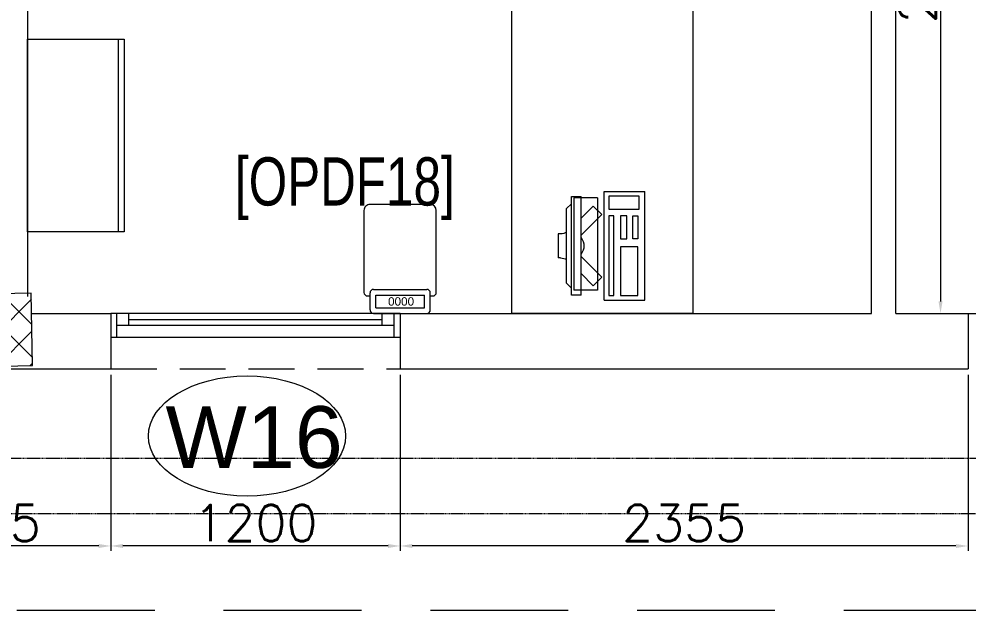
# Model space of a CAD drawing. Header units: millimetres. Extents: x -2143172 to 5255, y -610845 to 279739.
# Drawn here: x -1086993 to -1083057, y -595618 to -593167 of the extents above; entities that cross this region are included whole.
import ezdxf

# ---------------------------------------------------------------- set-up
doc = ezdxf.new("R2010")
doc.units = ezdxf.units.MM
doc.header["$LTSCALE"] = 30
doc.linetypes.add('HIDDEN', pattern=[9.525, 6.35, -3.175])
doc.linetypes.add('HIDDEN2', pattern=[0.1875, 0.125, -0.0625])
doc.layers.get('0').update_dxf_attribs({"lineweight": 5})
doc.layers.get('Defpoints').update_dxf_attribs({"lineweight": 5})
for name, color, linetype, lineweight in [('72_EGR_BASE_TEXT', 7, 'Continuous', 5), ('Al Window tag', 5, 'Continuous', 5), ('Aluminum', 7, 'Continuous', 5), ('C-HYDR-CTCH', 6, 'Continuous', 5), ('dims.', 152, 'Continuous', 5), ('Hatch', 252, 'Continuous', 5), ('LOADING', 163, 'Continuous', 5), ('Proj', 7, 'HIDDEN2', 5), ('Structure', 20, 'Continuous', 5), ('Walls', 32, 'Continuous', 5)]:
    doc.layers.add(name, color=color, linetype=linetype, lineweight=lineweight)
doc.styles.add('SIMPLEX', font='SIMPLEX.shx', dxfattribs={"height": 150})
doc.styles.get("Standard").update_dxf_attribs({"font": ''})
doc.styles.add('TTLB-A0-JeddahDP$0$swis721', font='swiss.ttf')
doc.styles.add('X3G_ENTITY_9F38', font='swisscl.ttf', dxfattribs={"height": 0.2})
doc.styles.get('Standard').set_extended_font_data('@Arial Unicode MS')
doc.dimstyles.new('Buk', dxfattribs={"dimtxt": 150, "dimasz": 50, "dimexe": 20, "dimexo": 25, "dimgap": 20, "dimtad": 1, "dimdec": 0, "dimrnd": 5, "dimdsep": 46, "dimtxsty": 'SIMPLEX', "dimcen": 0, "dimdle": 20, "dimclrd": 256, "dimclre": 256, "dimclrt": 256, "dimadec": 0, "dimazin": 0, "dimtfac": 0.0075, "dimtdec": 0, "dimtmove": 1, "dimatfit": 2, "dimldrblk": 'ARCHTICK', "dimfxl": 1, "dimtolj": 1, "dimtzin": 0, "dimlwd": -1, "dimlwe": -1, "dimarcsym": 0})

# ---------------------------------------------------------------- blocks, each defined once
blk = doc.blocks.new('*D724')
at = {"layer": 'Defpoints', "color": 0, "transparency": 16777216}
for p in [(-1083357, -591468.1, 0.1), (-1083357, -594388.1, 0.1), (-1083171.1, -594388.1)]:
    blk.add_point(p, dxfattribs=at)
at = {"layer": 'dims.', "linetype": 'Continuous', "transparency": 16777216}
for p, q in [((-1083332, -591468.1), (-1083151.1, -591468.1)), ((-1083332, -594388.1), (-1083151.1, -594388.1))]:
    blk.add_line(p, q, dxfattribs=at)
at = {"layer": 'dims.', "transparency": 16777216}
blk.add_line((-1083171.1, -591518.1), (-1083171.1, -594338.1), dxfattribs=at)
for points in [[(-1083179.4, -591518.1), (-1083162.7, -591518.1), (-1083171.1, -591468.1)], [(-1083179.4, -594338.1), (-1083162.7, -594338.1), (-1083171.1, -594388.1)]]:
    blk.add_solid(points, dxfattribs=at)
at = {"layer": 'dims.', "transparency": 16777216, "insert": (-1083266.1, -592928.1), "char_height": 150, "attachment_point": 5, "rotation": 90, "style": 'SIMPLEX'}
blk.add_mtext('\\A1;2920', dxfattribs=at)
blk = doc.blocks.new('_ArchTick')
at = {"color": 0, "linetype": 'ByBlock', "const_width": 0.15}
blk.add_lwpolyline([(-0.5, -0.5), (0.5, 0.5)], dxfattribs=at)
blk = doc.blocks.new('*D748')
at = {"layer": 'Defpoints', "color": 0, "transparency": 16777216}
for p in [(-1085412, -594618.1, 0.1), (-1083057, -594618.1, 0.1), (-1085412, -595352.5)]:
    blk.add_point(p, dxfattribs=at)
at = {"layer": 'dims.', "linetype": 'Continuous', "transparency": 16777216}
for p, q in [((-1085412, -594643.1), (-1085412, -595372.5)), ((-1083057, -594643.1), (-1083057, -595372.5))]:
    blk.add_line(p, q, dxfattribs=at)
at = {"layer": 'dims.', "transparency": 16777216}
blk.add_line((-1083107, -595352.5), (-1085362, -595352.5), dxfattribs=at)
for points in [[(-1085362, -595344.2), (-1085362, -595360.8), (-1085412, -595352.5)], [(-1083107, -595344.2), (-1083107, -595360.8), (-1083057, -595352.5)]]:
    blk.add_solid(points, dxfattribs=at)
at = {"layer": 'dims.', "transparency": 16777216, "insert": (-1084234.5, -595257.5), "char_height": 150, "attachment_point": 5, "style": 'SIMPLEX'}
blk.add_mtext('\\A1;2355', dxfattribs=at)
blk = doc.blocks.new('*D749')
at = {"layer": 'Defpoints', "color": 0, "transparency": 16777216}
for p in [(-1086612, -594618.1, 0.1), (-1085412, -594618.1, 0.1), (-1086612, -595352.5)]:
    blk.add_point(p, dxfattribs=at)
at = {"layer": 'dims.', "linetype": 'Continuous', "transparency": 16777216}
for p, q in [((-1086612, -594643.1), (-1086612, -595372.5)), ((-1085412, -594643.1), (-1085412, -595372.5))]:
    blk.add_line(p, q, dxfattribs=at)
at = {"layer": 'dims.', "transparency": 16777216}
blk.add_line((-1085462, -595352.5), (-1086562, -595352.5), dxfattribs=at)
for points in [[(-1086562, -595344.2), (-1086562, -595360.8), (-1086612, -595352.5)], [(-1085462, -595344.2), (-1085462, -595360.8), (-1085412, -595352.5)]]:
    blk.add_solid(points, dxfattribs=at)
at = {"layer": 'dims.', "transparency": 16777216, "insert": (-1086012, -595257.5), "char_height": 150, "attachment_point": 5, "style": 'SIMPLEX'}
blk.add_mtext('\\A1;1200', dxfattribs=at)
blk = doc.blocks.new('*D750')
at = {"layer": 'Defpoints', "color": 0, "transparency": 16777216}
for p in [(-1087577.2, -594618.1, 0.1), (-1086612, -594618.1, 0.1), (-1087577.2, -595352.5)]:
    blk.add_point(p, dxfattribs=at)
at = {"layer": 'dims.', "linetype": 'Continuous', "transparency": 16777216}
for p, q in [((-1087577.2, -594643.1), (-1087577.2, -595372.5)), ((-1086612, -594643.1), (-1086612, -595372.5))]:
    blk.add_line(p, q, dxfattribs=at)
at = {"layer": 'dims.', "transparency": 16777216}
blk.add_line((-1086662, -595352.5), (-1087527.2, -595352.5), dxfattribs=at)
for points in [[(-1087527.2, -595344.2), (-1087527.2, -595360.8), (-1087577.2, -595352.5)], [(-1086662, -595344.2), (-1086662, -595360.8), (-1086612, -595352.5)]]:
    blk.add_solid(points, dxfattribs=at)
at = {"layer": 'dims.', "transparency": 16777216, "insert": (-1087094.6, -595257.5), "char_height": 150, "attachment_point": 5, "style": 'SIMPLEX'}
blk.add_mtext('\\A1;965', dxfattribs=at)
blk = doc.blocks.new('A$C47696aed')
at = {"layer": 'Hatch'}
h = blk.add_hatch(dxfattribs=at)
h.set_pattern_fill('ANSI37', color=256, scale=30)
h.paths.add_polyline_path([(50952.7, 21917.9), (50348.7, 21909.7), (50352.6, 21621.3), (50956.6, 21629.5)])
h.paths.add_polyline_path([(43791.9, 21910.1), (43208.4, 21904.7), (43188.5, 21613.3), (43772, 21618.7)])
h.paths.add_polyline_path([(29414.9, 21902.8), (28815.8, 21898.7), (28810.1, 21605.6), (29409.2, 21609.7)])
h.paths.add_polyline_path([(36600.2, 21904.9), (35999, 21897.4), (35990.7, 21611.8), (36591.9, 21619.3)])
h.paths.add_polyline_path([(22195.7, 21912), (21589.3, 21890.2), (21603.8, 21597.6), (22210.2, 21619.5)])
h.paths.add_polyline_path([(15459.1, 21901.7), (14237.2, 21925.6), (14230.7, 21629.5), (15452.7, 21605.5)])
h.paths.add_polyline_path([(15473.2, 14701.6), (14258.2, 14685.8), (14244.7, 14393.4), (15459.7, 14409.1)])
h.paths.add_polyline_path([(15447.1, 7508.4), (14244, 7492.4), (14238.3, 7199.4), (15441.4, 7215.3)])
h.paths.add_polyline_path([(15465.6, 309.7), (14269, 298.3), (14271.8, 3.8), (15468.5, 15.2)])
h.paths.add_polyline_path([(7830.6, 311.8), (7227.1, 308.1), (7237.7, 22.6), (7841.3, 26.3)])
h.paths.add_polyline_path([(7815.2, 7509.8), (7218.4, 7511.4), (7218.2, 7210.2), (7815.1, 7208.6)])
h.paths.add_polyline_path([(7825.1, 14699.4), (7205.8, 14700.6), (7195.2, 14397.6), (7814.5, 14396.4)])
h.paths.add_polyline_path([(7801.7, 21878.7), (7201.1, 21893.2), (7197.5, 21603.6), (7798.1, 21589.1)])
h.paths.add_polyline_path([(602.6, 21876.9), (0, 21899.6), (1.9, 21611.2), (604.5, 21588.5)])
h.paths.add_polyline_path([(610.4, 7498.6), (8.3, 7491.6), (11.7, 7200), (613.7, 7206.9)])
h.paths.add_polyline_path([(627.9, 303.9), (29.5, 302.9), (34.3, 2.3), (632.7, 3.3)])
h.paths.add_polyline_path([(22214.6, 317.2), (21608.9, 304.3), (21614.6, 3.1), (22220.3, 16)])
h.paths.add_polyline_path([(22208.1, 7509.7), (21613.7, 7492.1), (21615.8, 7195.5), (22210.2, 7213.1)])
h.paths.add_polyline_path([(22199.3, 14717.7), (21600.4, 14710), (21604.4, 14409.9), (22203.4, 14417.6)])
h.paths.add_polyline_path([(29399.7, 14702.4), (28797.7, 14707.1), (28802, 14415), (29403.9, 14410.3)])
h.paths.add_polyline_path([(29403.4, 7519.8), (28799.6, 7502.2), (28813, 7202.1), (29413.1, 7223.2)])
h.paths.add_polyline_path([(29419.5, 303.8), (28815.7, 310.4), (28813.3, 24.7), (29417.2, 18.1)])
h.paths.add_polyline_path([(36618, 314.2), (36020.7, 299.7), (36029.7, 0), (36627, 14.6)])
h.paths.add_polyline_path([(36610.7, 7502.6), (36009.5, 7504.5), (36010.6, 7207.3), (36611.9, 7205.4)])
h.paths.add_polyline_path([(36574.3, 14706.4), (35993.4, 14711.1), (36013.1, 14421.3), (36594, 14416.6)])
h.paths.add_polyline_path([(43777.6, 14705.7), (43180, 14719.4), (43182, 14427.5), (43779.6, 14413.8)])
h.paths.add_polyline_path([(43778.6, 7507.1), (43210.2, 7499.5), (43212, 7205.4), (43780.5, 7213)])
h.paths.add_polyline_path([(43815.7, 310), (43210.4, 307.3), (43211.8, 2.8), (43817, 5.4)])
h.paths.add_polyline_path([(50989.9, 309.5), (50401.9, 325.5), (50388.7, 18.3), (50976.7, 2.3)])
h.paths.add_polyline_path([(50974.1, 7508.9), (50370.9, 7510), (50368.9, 7213.4), (50972.2, 7212.3)])
at = {"layer": 'C-HYDR-CTCH', "color": 4, "flags": 128}
blk.add_lwpolyline([(21608.9, 304.3), (21614.6, 3.1), (22220.3, 16), (22214.6, 317.2), (21608.9, 304.3)], dxfattribs=at)
blk = doc.blocks.new('A$C3BB820D7')
at = {"layer": 'Al Window tag'}
blk.add_ellipse((0, 0), major_axis=(408.6, 0), ratio=0.610025, dxfattribs=at)
at = {"layer": 'Al Window tag', "insert": (-338.2, 123.8, 0), "char_height": 256, "attachment_point": 1, "style": 'TTLB-A0-JeddahDP$0$swis721'}
blk.add_mtext_dynamic_manual_height_columns('W16', width=1569.457, gutter_width=9406.5, heights=[480.3], dxfattribs=at)
blk = doc.blocks.new('ITCWLS1-P')
for p, q in [((-0.17, 0.45), (-0.17, 0)), ((-0.17, 0.45), (0, 0.45)), ((0, 0.45), (0, 0)), ((-0.3251, 0.38, 0), (-0.3051, 0.4, 0)), ((-0.2651, 0.43, 0), (-0.3051, 0.43, 0)), ((-0.3051, 0.43, 0), (-0.3051, 0.02, 0)), ((-0.2651, 0.43, 0), (-0.2651, 0.02, 0)), ((-0.1496, 0.4305), (-0.1291, 0.4305)), ((-0.1291, 0.4305), (-0.1291, 0.4089)), ((-0.3251, 0.38, 0), (-0.3251, 0.07, 0)), ((-0.3251, 0.07, 0), (-0.3051, 0.05, 0)), ((-0.3051, 0.02, 0), (-0.2651, 0.02, 0)), ((-0.17, 0), (0, 0))]:
    blk.add_line(p, q)
at = {"color": 8, "linetype": 'HIDDEN'}
for p, q in [((-0.197, 0.4094), (-0.295, 0.4094)), ((-0.295, 0.0264), (-0.295, 0.4094)), ((-0.197, 0.0264), (-0.197, 0.4094)), ((-0.197, 0.0264), (-0.295, 0.0264))]:
    blk.add_line(p, q, dxfattribs=at)
at = {"color": 1, "extrusion": (2.48281e-10, 3.18408e-10, -1)}
for p, q in [((-0.2651, 0.3395), (-0.2144, 0.3902)), ((-0.2651, 0.2688), (-0.1791, 0.3548)), ((-0.1791, 0.3548), (-0.2144, 0.3902))]:
    blk.add_line(p, q, dxfattribs=at)
at = {"color": 1}
for p, q in [((-0.3503, 0.275), (-0.3596, 0.275)), ((-0.3596, 0.175), (-0.3596, 0.275)), ((-0.3503, 0.175), (-0.3596, 0.175))]:
    blk.add_line(p, q, dxfattribs=at)
at = {"color": 1, "extrusion": (2.48281e-10, -3.18408e-10, -1)}
for p, q in [((-0.2651, 0.1812), (-0.1791, 0.0952)), ((-0.2651, 0.1105), (-0.2144, 0.0598)), ((-0.1791, 0.0952), (-0.2144, 0.0598))]:
    blk.add_line(p, q, dxfattribs=at)
blk.add_lwpolyline([(-0.1291, 0.4089), (-0.1291, 0.1), (-0.1496, 0.1), (-0.1496, 0.4305)])
for points in [[(-0.1019, 0.4305), (-0.0304, 0.4305), (-0.0304, 0.2294), (-0.1019, 0.2294)], [(-0.1019, 0.1954), (-0.0747, 0.1954), (-0.0747, 0.1), (-0.1019, 0.1)], [(-0.0304, 0.1954), (-0.0508, 0.1954), (-0.0508, 0.1), (-0.0304, 0.1)], [(-0.1496, 0.0727), (-0.0236, 0.0727), (-0.0236, 0.0182), (-0.1496, 0.0182)]]:
    blk.add_lwpolyline(points, close=True)
at = {"color": 250, "linetype": 'Continuous'}
for points in [[(-0.1496, 0.1), (-0.1496, 0.1), (-0.1496, 0.1), (-0.1496, 0.1), (-0.1496, 0.1), (-0.1496, 0.1), (-0.1496, 0.1), (-0.1496, 0.1), (-0.1496, 0.1)], [(-0.1496, 0.1), (-0.1496, 0.1), (-0.1496, 0.1), (-0.1496, 0.1), (-0.1496, 0.1), (-0.1496, 0.1), (-0.1496, 0.1), (-0.1496, 0.1), (-0.1496, 0.1), (-0.1496, 0.1), (-0.1496, 0.1), (-0.1496, 0.1), (-0.1496, 0.1), (-0.1496, 0.1), (-0.1496, 0.1), (-0.1496, 0.1), (-0.1496, 0.1), (-0.1496, 0.1)], [(-0.1496, 0.1), (-0.1496, 0.1), (-0.1496, 0.1), (-0.1496, 0.1), (-0.1496, 0.1), (-0.1496, 0.1), (-0.1496, 0.1), (-0.1496, 0.1), (-0.1496, 0.1), (-0.1496, 0.1)], [(-0.1496, 0.1), (-0.1496, 0.1), (-0.1496, 0.1), (-0.1496, 0.1), (-0.1496, 0.1), (-0.1496, 0.1), (-0.1496, 0.1)], [(-0.1496, 0.1), (-0.1496, 0.1), (-0.1496, 0.1), (-0.1496, 0.1), (-0.1496, 0.1), (-0.1496, 0.1), (-0.1496, 0.1), (-0.1496, 0.1), (-0.1496, 0.1), (-0.1496, 0.1)], [(-0.1496, 0.1), (-0.1496, 0.1), (-0.1496, 0.1), (-0.1496, 0.1), (-0.1496, 0.1), (-0.1496, 0.1), (-0.1496, 0.1), (-0.1496, 0.1), (-0.1496, 0.1), (-0.1496, 0.1), (-0.1496, 0.1), (-0.1496, 0.1), (-0.1496, 0.1), (-0.1496, 0.1), (-0.1496, 0.1)], [(-0.1496, 0.1), (-0.1496, 0.1), (-0.1496, 0.1), (-0.1496, 0.1), (-0.1496, 0.1), (-0.1496, 0.1), (-0.1496, 0.1), (-0.1496, 0.1), (-0.1496, 0.1), (-0.1496, 0.1)], [(-0.1496, 0.1), (-0.1496, 0.1), (-0.1496, 0.1), (-0.1496, 0.1), (-0.1496, 0.1), (-0.1496, 0.1), (-0.1496, 0.1), (-0.1496, 0.1), (-0.1496, 0.1), (-0.1496, 0.1)], [(-0.1496, 0.1), (-0.1496, 0.1), (-0.1496, 0.1), (-0.1496, 0.1), (-0.1496, 0.1), (-0.1496, 0.1), (-0.1496, 0.1), (-0.1496, 0.1), (-0.1496, 0.1), (-0.1496, 0.1), (-0.1496, 0.1), (-0.1496, 0.1), (-0.1496, 0.1), (-0.1496, 0.1), (-0.1496, 0.1), (-0.1496, 0.1), (-0.1496, 0.1), (-0.1496, 0.1), (-0.1496, 0.1), (-0.1496, 0.1), (-0.1496, 0.1), (-0.1496, 0.1), (-0.1496, 0.1), (-0.1496, 0.1), (-0.1496, 0.1), (-0.1496, 0.1), (-0.1496, 0.1), (-0.1496, 0.1), (-0.1496, 0.1), (-0.1496, 0.1), (-0.1496, 0.1), (-0.1496, 0.1), (-0.1496, 0.1), (-0.1496, 0.1), (-0.1496, 0.1), (-0.1496, 0.1), (-0.1496, 0.1), (-0.1496, 0.1), (-0.1496, 0.1), (-0.1496, 0.1), (-0.1496, 0.1), (-0.1496, 0.1), (-0.1496, 0.1), (-0.1496, 0.1), (-0.1496, 0.1), (-0.1496, 0.1), (-0.1496, 0.1), (-0.1496, 0.1), (-0.1496, 0.1), (-0.1496, 0.1), (-0.1496, 0.1), (-0.1496, 0.1), (-0.1496, 0.1), (-0.1496, 0.1)], [(-0.1496, 0.1), (-0.1496, 0.1), (-0.1496, 0.1), (-0.1496, 0.1), (-0.1496, 0.1), (-0.1496, 0.1), (-0.1496, 0.1), (-0.1496, 0.1), (-0.1496, 0.1), (-0.1496, 0.1), (-0.1496, 0.1), (-0.1496, 0.1), (-0.1496, 0.1), (-0.1496, 0.1), (-0.1496, 0.1), (-0.1496, 0.1), (-0.1496, 0.1), (-0.1496, 0.1), (-0.1496, 0.1), (-0.1496, 0.1), (-0.1496, 0.1), (-0.1496, 0.1), (-0.1496, 0.1), (-0.1496, 0.1), (-0.1496, 0.1), (-0.1496, 0.1), (-0.1496, 0.1), (-0.1496, 0.1), (-0.1496, 0.1), (-0.1496, 0.1), (-0.1496, 0.1), (-0.1496, 0.1), (-0.1496, 0.1), (-0.1496, 0.1), (-0.1496, 0.1), (-0.1496, 0.1), (-0.1496, 0.1), (-0.1496, 0.1), (-0.1496, 0.1), (-0.1496, 0.1), (-0.1496, 0.1), (-0.1496, 0.1), (-0.1496, 0.1), (-0.1496, 0.1), (-0.1496, 0.1), (-0.1496, 0.1), (-0.1496, 0.1), (-0.1496, 0.1), (-0.1496, 0.1), (-0.1496, 0.1), (-0.1496, 0.1), (-0.1496, 0.1), (-0.1496, 0.1), (-0.1496, 0.1), (-0.1496, 0.1), (-0.1496, 0.1), (-0.1496, 0.1), (-0.1496, 0.1), (-0.1496, 0.1), (-0.1496, 0.1), (-0.1496, 0.1), (-0.1496, 0.1), (-0.1496, 0.1), (-0.1496, 0.1), (-0.1496, 0.1), (-0.1496, 0.1), (-0.1496, 0.1), (-0.1496, 0.1), (-0.1496, 0.1), (-0.1496, 0.1), (-0.1496, 0.1), (-0.1496, 0.1), (-0.1496, 0.1), (-0.1496, 0.1), (-0.1496, 0.1), (-0.1496, 0.1), (-0.1496, 0.1), (-0.1496, 0.1), (-0.1496, 0.1), (-0.1496, 0.1), (-0.1496, 0.1), (-0.1496, 0.1), (-0.1496, 0.1), (-0.1496, 0.1), (-0.1496, 0.1), (-0.1496, 0.1), (-0.1496, 0.1), (-0.1496, 0.1), (-0.1496, 0.1)], [(-0.1496, 0.1), (-0.1496, 0.1), (-0.1496, 0.1), (-0.1496, 0.1), (-0.1496, 0.1), (-0.1496, 0.1), (-0.1496, 0.1), (-0.1496, 0.1), (-0.1496, 0.1), (-0.1496, 0.1), (-0.1496, 0.1), (-0.1496, 0.1)], [(-0.1496, 0.1), (-0.1496, 0.1), (-0.1496, 0.1), (-0.1496, 0.1), (-0.1496, 0.1), (-0.1496, 0.1), (-0.1496, 0.1)], [(-0.1496, 0.1), (-0.1496, 0.1), (-0.1496, 0.1), (-0.1496, 0.1), (-0.1496, 0.1), (-0.1496, 0.1), (-0.1496, 0.1), (-0.1496, 0.1), (-0.1496, 0.1), (-0.1496, 0.1), (-0.1496, 0.1), (-0.1496, 0.1), (-0.1496, 0.1), (-0.1496, 0.1), (-0.1496, 0.1), (-0.1496, 0.1), (-0.1496, 0.1)], [(-0.1496, 0.1), (-0.1496, 0.1), (-0.1496, 0.1), (-0.1496, 0.1), (-0.1496, 0.1), (-0.1496, 0.1), (-0.1496, 0.1), (-0.1496, 0.1), (-0.1496, 0.1), (-0.1496, 0.1), (-0.1496, 0.1), (-0.1496, 0.1), (-0.1496, 0.1), (-0.1496, 0.1), (-0.1496, 0.1), (-0.1496, 0.1), (-0.1496, 0.1), (-0.1496, 0.1), (-0.1496, 0.1), (-0.1496, 0.1), (-0.1496, 0.1), (-0.1496, 0.1), (-0.1496, 0.1), (-0.1496, 0.1), (-0.1496, 0.1), (-0.1496, 0.1), (-0.1496, 0.1), (-0.1496, 0.1), (-0.1496, 0.1), (-0.1496, 0.1), (-0.1496, 0.1), (-0.1496, 0.1), (-0.1496, 0.1), (-0.1496, 0.1), (-0.1496, 0.1), (-0.1496, 0.1), (-0.1496, 0.1), (-0.1496, 0.1), (-0.1496, 0.1), (-0.1496, 0.1), (-0.1496, 0.1), (-0.1496, 0.1), (-0.1496, 0.1), (-0.1496, 0.1), (-0.1496, 0.1), (-0.1496, 0.1), (-0.1496, 0.1), (-0.1496, 0.1), (-0.1496, 0.1), (-0.1496, 0.1), (-0.1496, 0.1), (-0.1496, 0.1), (-0.1496, 0.1), (-0.1496, 0.1), (-0.1496, 0.1), (-0.1496, 0.1), (-0.1496, 0.1), (-0.1496, 0.1), (-0.1496, 0.1), (-0.1496, 0.1), (-0.1496, 0.1), (-0.1496, 0.1), (-0.1496, 0.1), (-0.1496, 0.1), (-0.1496, 0.1), (-0.1496, 0.1), (-0.1496, 0.1), (-0.1496, 0.1), (-0.1496, 0.1), (-0.1496, 0.1), (-0.1496, 0.1), (-0.1496, 0.1), (-0.1496, 0.1), (-0.1496, 0.1), (-0.1496, 0.1), (-0.1496, 0.1), (-0.1496, 0.1), (-0.1496, 0.1), (-0.1496, 0.1), (-0.1496, 0.1), (-0.1496, 0.1), (-0.1496, 0.1), (-0.1496, 0.1), (-0.1496, 0.1), (-0.1496, 0.1), (-0.1496, 0.1), (-0.1496, 0.1), (-0.1496, 0.1), (-0.1496, 0.1), (-0.1496, 0.1), (-0.1496, 0.1), (-0.1496, 0.1), (-0.1496, 0.1), (-0.1496, 0.1), (-0.1496, 0.1), (-0.1496, 0.1), (-0.1496, 0.1), (-0.1496, 0.1), (-0.1496, 0.1), (-0.1496, 0.1), (-0.1496, 0.1), (-0.1496, 0.1), (-0.1496, 0.1), (-0.1496, 0.1), (-0.1496, 0.1), (-0.1496, 0.1), (-0.1496, 0.1), (-0.1496, 0.1), (-0.1496, 0.1), (-0.1496, 0.1), (-0.1496, 0.1)], [(-0.1496, 0.1), (-0.1496, 0.1), (-0.1496, 0.1), (-0.1496, 0.1), (-0.1496, 0.1), (-0.1496, 0.1), (-0.1496, 0.1), (-0.1496, 0.1)]]:
    blk.add_lwpolyline(points, dxfattribs=at)
for points in [[(-0.1496, 0.1), (-0.1496, 0.1), (-0.1496, 0.1), (-0.1496, 0.1), (-0.1496, 0.1), (-0.1496, 0.1), (-0.1496, 0.1), (-0.1496, 0.1), (-0.1496, 0.1), (-0.1496, 0.1), (-0.1496, 0.1), (-0.1496, 0.1), (-0.1496, 0.1), (-0.1496, 0.1), (-0.1496, 0.1), (-0.1496, 0.1), (-0.1496, 0.1), (-0.1496, 0.1), (-0.1496, 0.1), (-0.1496, 0.1), (-0.1496, 0.1), (-0.1496, 0.1), (-0.1496, 0.1), (-0.1496, 0.1), (-0.1496, 0.1), (-0.1496, 0.1), (-0.1496, 0.1), (-0.1496, 0.1), (-0.1496, 0.1), (-0.1496, 0.1), (-0.1496, 0.1), (-0.1496, 0.1), (-0.1496, 0.1), (-0.1496, 0.1), (-0.1496, 0.1), (-0.1496, 0.1), (-0.1496, 0.1), (-0.1496, 0.1), (-0.1496, 0.1), (-0.1496, 0.1), (-0.1496, 0.1), (-0.1496, 0.1), (-0.1496, 0.1), (-0.1496, 0.1), (-0.1496, 0.1), (-0.1496, 0.1), (-0.1496, 0.1), (-0.1496, 0.1), (-0.1496, 0.1), (-0.1496, 0.1), (-0.1496, 0.1), (-0.1496, 0.1), (-0.1496, 0.1), (-0.1496, 0.1), (-0.1496, 0.1), (-0.1496, 0.1), (-0.1496, 0.1), (-0.1496, 0.1), (-0.1496, 0.1), (-0.1496, 0.1), (-0.1496, 0.1), (-0.1496, 0.1), (-0.1496, 0.1), (-0.1496, 0.1), (-0.1496, 0.1), (-0.1496, 0.1), (-0.1496, 0.1), (-0.1496, 0.1), (-0.1496, 0.1), (-0.1496, 0.1), (-0.1496, 0.1), (-0.1496, 0.1), (-0.1496, 0.1), (-0.1496, 0.1), (-0.1496, 0.1), (-0.1496, 0.1), (-0.1496, 0.1), (-0.1496, 0.1), (-0.1496, 0.1), (-0.1496, 0.1), (-0.1496, 0.1), (-0.1496, 0.1), (-0.1496, 0.1), (-0.1496, 0.1), (-0.1496, 0.1), (-0.1496, 0.1), (-0.1496, 0.1), (-0.1496, 0.1), (-0.1496, 0.1), (-0.1496, 0.1), (-0.1496, 0.1), (-0.1496, 0.1), (-0.1496, 0.1), (-0.1496, 0.1), (-0.1496, 0.1), (-0.1496, 0.1), (-0.1496, 0.1), (-0.1496, 0.1), (-0.1496, 0.1), (-0.1496, 0.1), (-0.1496, 0.1), (-0.1496, 0.1), (-0.1496, 0.1), (-0.1496, 0.1), (-0.1496, 0.1), (-0.1496, 0.1), (-0.1496, 0.1), (-0.1496, 0.1), (-0.1496, 0.1), (-0.1496, 0.1), (-0.1496, 0.1), (-0.1496, 0.1), (-0.1496, 0.1), (-0.1496, 0.1), (-0.1496, 0.1), (-0.1496, 0.1), (-0.1496, 0.1), (-0.1496, 0.1), (-0.1496, 0.1), (-0.1496, 0.1), (-0.1496, 0.1), (-0.1496, 0.1), (-0.1496, 0.1), (-0.1496, 0.1), (-0.1496, 0.1), (-0.1496, 0.1), (-0.1496, 0.1), (-0.1496, 0.1), (-0.1496, 0.1), (-0.1496, 0.1), (-0.1496, 0.1), (-0.1496, 0.1), (-0.1496, 0.1), (-0.1496, 0.1), (-0.1496, 0.1), (-0.1496, 0.1), (-0.1496, 0.1), (-0.1496, 0.1), (-0.1496, 0.1), (-0.1496, 0.1), (-0.1496, 0.1), (-0.1496, 0.1), (-0.1496, 0.1), (-0.1496, 0.1), (-0.1496, 0.1), (-0.1496, 0.1), (-0.1496, 0.1), (-0.1496, 0.1), (-0.1496, 0.1), (-0.1496, 0.1), (-0.1496, 0.1), (-0.1496, 0.1), (-0.1496, 0.1), (-0.1496, 0.1), (-0.1496, 0.1), (-0.1496, 0.1), (-0.1496, 0.1), (-0.1496, 0.1), (-0.1496, 0.1), (-0.1496, 0.1), (-0.1496, 0.1), (-0.1496, 0.1), (-0.1496, 0.1), (-0.1496, 0.1), (-0.1496, 0.1), (-0.1496, 0.1), (-0.1496, 0.1), (-0.1496, 0.1), (-0.1496, 0.1), (-0.1496, 0.1), (-0.1496, 0.1), (-0.1496, 0.1), (-0.1496, 0.1), (-0.1496, 0.1), (-0.1496, 0.1), (-0.1496, 0.1), (-0.1496, 0.1), (-0.1496, 0.1), (-0.1496, 0.1), (-0.1496, 0.1), (-0.1496, 0.1), (-0.1496, 0.1), (-0.1496, 0.1), (-0.1496, 0.1), (-0.1496, 0.1), (-0.1496, 0.1), (-0.1496, 0.1), (-0.1496, 0.1), (-0.1496, 0.1), (-0.1496, 0.1), (-0.1496, 0.1), (-0.1496, 0.1), (-0.1496, 0.1), (-0.1496, 0.1), (-0.1496, 0.1), (-0.1496, 0.1), (-0.1496, 0.1), (-0.1496, 0.1), (-0.1496, 0.1), (-0.1496, 0.1), (-0.1496, 0.1), (-0.1496, 0.1), (-0.1496, 0.1), (-0.1496, 0.1), (-0.1496, 0.1), (-0.1496, 0.1), (-0.1496, 0.1), (-0.1496, 0.1), (-0.1496, 0.1), (-0.1496, 0.1), (-0.1496, 0.1), (-0.1496, 0.1), (-0.1496, 0.1), (-0.1496, 0.1), (-0.1496, 0.1), (-0.1496, 0.1), (-0.1496, 0.1), (-0.1496, 0.1), (-0.1496, 0.1), (-0.1496, 0.1), (-0.1496, 0.1), (-0.1496, 0.1), (-0.1496, 0.1), (-0.1496, 0.1), (-0.1496, 0.1), (-0.1496, 0.1), (-0.1496, 0.1), (-0.1496, 0.1), (-0.1496, 0.1), (-0.1496, 0.1), (-0.1496, 0.1), (-0.1496, 0.1), (-0.1496, 0.1), (-0.1496, 0.1), (-0.1496, 0.1), (-0.1496, 0.1), (-0.1496, 0.1), (-0.1496, 0.1), (-0.1496, 0.1), (-0.1496, 0.1), (-0.1496, 0.1), (-0.1496, 0.1), (-0.1496, 0.1), (-0.1496, 0.1), (-0.1496, 0.1), (-0.1496, 0.1), (-0.1496, 0.1), (-0.1496, 0.1), (-0.1496, 0.1), (-0.1496, 0.1), (-0.1496, 0.1), (-0.1496, 0.1), (-0.1496, 0.1), (-0.1496, 0.1), (-0.1496, 0.1), (-0.1496, 0.1), (-0.1496, 0.1), (-0.1496, 0.1), (-0.1496, 0.1), (-0.1496, 0.1), (-0.1496, 0.1), (-0.1496, 0.1), (-0.1496, 0.1), (-0.1496, 0.1), (-0.1496, 0.1), (-0.1496, 0.1), (-0.1496, 0.1), (-0.1496, 0.1), (-0.1496, 0.1), (-0.1496, 0.1), (-0.1496, 0.1), (-0.1496, 0.1), (-0.1496, 0.1), (-0.1496, 0.1), (-0.1496, 0.1), (-0.1496, 0.1), (-0.1496, 0.1)], [(-0.1496, 0.1), (-0.1496, 0.1), (-0.1496, 0.1), (-0.1496, 0.1), (-0.1496, 0.1), (-0.1496, 0.1), (-0.1496, 0.1), (-0.1496, 0.1), (-0.1496, 0.1), (-0.1496, 0.1), (-0.1496, 0.1), (-0.1496, 0.1), (-0.1496, 0.1), (-0.1496, 0.1), (-0.1496, 0.1), (-0.1496, 0.1), (-0.1496, 0.1), (-0.1496, 0.1), (-0.1496, 0.1), (-0.1496, 0.1), (-0.1496, 0.1), (-0.1496, 0.1), (-0.1496, 0.1), (-0.1496, 0.1), (-0.1496, 0.1), (-0.1496, 0.1), (-0.1496, 0.1), (-0.1496, 0.1), (-0.1496, 0.1), (-0.1496, 0.1), (-0.1496, 0.1), (-0.1496, 0.1), (-0.1496, 0.1), (-0.1496, 0.1), (-0.1496, 0.1), (-0.1496, 0.1), (-0.1496, 0.1), (-0.1496, 0.1), (-0.1496, 0.1), (-0.1496, 0.1), (-0.1496, 0.1), (-0.1496, 0.1), (-0.1496, 0.1), (-0.1496, 0.1), (-0.1496, 0.1), (-0.1496, 0.1), (-0.1496, 0.1), (-0.1496, 0.1), (-0.1496, 0.1), (-0.1496, 0.1), (-0.1496, 0.1), (-0.1496, 0.1), (-0.1496, 0.1), (-0.1496, 0.1), (-0.1496, 0.1), (-0.1496, 0.1), (-0.1496, 0.1), (-0.1496, 0.1), (-0.1496, 0.1), (-0.1496, 0.1), (-0.1496, 0.1), (-0.1496, 0.1), (-0.1496, 0.1), (-0.1496, 0.1), (-0.1496, 0.1), (-0.1496, 0.1), (-0.1496, 0.1), (-0.1496, 0.1), (-0.1496, 0.1), (-0.1496, 0.1), (-0.1496, 0.1), (-0.1496, 0.1), (-0.1496, 0.1), (-0.1496, 0.1), (-0.1496, 0.1), (-0.1496, 0.1), (-0.1496, 0.1), (-0.1496, 0.1), (-0.1496, 0.1), (-0.1496, 0.1), (-0.1496, 0.1), (-0.1496, 0.1), (-0.1496, 0.1), (-0.1496, 0.1), (-0.1496, 0.1), (-0.1496, 0.1), (-0.1496, 0.1), (-0.1496, 0.1), (-0.1496, 0.1), (-0.1496, 0.1), (-0.1496, 0.1), (-0.1496, 0.1), (-0.1496, 0.1), (-0.1496, 0.1), (-0.1496, 0.1), (-0.1496, 0.1), (-0.1496, 0.1), (-0.1496, 0.1), (-0.1496, 0.1), (-0.1496, 0.1), (-0.1496, 0.1), (-0.1496, 0.1), (-0.1496, 0.1), (-0.1496, 0.1), (-0.1496, 0.1), (-0.1496, 0.1), (-0.1496, 0.1), (-0.1496, 0.1), (-0.1496, 0.1), (-0.1496, 0.1), (-0.1496, 0.1), (-0.1496, 0.1), (-0.1496, 0.1), (-0.1496, 0.1), (-0.1496, 0.1), (-0.1496, 0.1), (-0.1496, 0.1), (-0.1496, 0.1), (-0.1496, 0.1), (-0.1496, 0.1), (-0.1496, 0.1), (-0.1496, 0.1), (-0.1496, 0.1), (-0.1496, 0.1), (-0.1496, 0.1), (-0.1496, 0.1), (-0.1496, 0.1), (-0.1496, 0.1), (-0.1496, 0.1), (-0.1496, 0.1), (-0.1496, 0.1), (-0.1496, 0.1), (-0.1496, 0.1), (-0.1496, 0.1), (-0.1496, 0.1), (-0.1496, 0.1), (-0.1496, 0.1), (-0.1496, 0.1), (-0.1496, 0.1), (-0.1496, 0.1), (-0.1496, 0.1), (-0.1496, 0.1), (-0.1496, 0.1), (-0.1496, 0.1), (-0.1496, 0.1), (-0.1496, 0.1), (-0.1496, 0.1), (-0.1496, 0.1), (-0.1496, 0.1), (-0.1496, 0.1), (-0.1496, 0.1), (-0.1496, 0.1), (-0.1496, 0.1), (-0.1496, 0.1), (-0.1496, 0.1), (-0.1496, 0.1), (-0.1496, 0.1), (-0.1496, 0.1), (-0.1496, 0.1), (-0.1496, 0.1), (-0.1496, 0.1), (-0.1496, 0.1), (-0.1496, 0.1), (-0.1496, 0.1), (-0.1496, 0.1), (-0.1496, 0.1), (-0.1496, 0.1), (-0.1496, 0.1), (-0.1496, 0.1), (-0.1496, 0.1), (-0.1496, 0.1), (-0.1496, 0.1), (-0.1496, 0.1), (-0.1496, 0.1), (-0.1496, 0.1), (-0.1496, 0.1), (-0.1496, 0.1), (-0.1496, 0.1), (-0.1496, 0.1), (-0.1496, 0.1), (-0.1496, 0.1), (-0.1496, 0.1), (-0.1496, 0.1), (-0.1496, 0.1), (-0.1496, 0.1), (-0.1496, 0.1), (-0.1496, 0.1), (-0.1496, 0.1), (-0.1496, 0.1), (-0.1496, 0.1), (-0.1496, 0.1), (-0.1496, 0.1), (-0.1496, 0.1), (-0.1496, 0.1), (-0.1496, 0.1), (-0.1496, 0.1), (-0.1496, 0.1), (-0.1496, 0.1), (-0.1496, 0.1), (-0.1496, 0.1), (-0.1496, 0.1), (-0.1496, 0.1), (-0.1496, 0.1), (-0.1496, 0.1), (-0.1496, 0.1), (-0.1496, 0.1), (-0.1496, 0.1), (-0.1496, 0.1), (-0.1496, 0.1), (-0.1496, 0.1), (-0.1496, 0.1), (-0.1496, 0.1), (-0.1496, 0.1), (-0.1496, 0.1)], [(-0.1496, 0.1), (-0.1496, 0.1), (-0.1496, 0.1), (-0.1496, 0.1), (-0.1496, 0.1), (-0.1496, 0.1), (-0.1496, 0.1), (-0.1496, 0.1), (-0.1496, 0.1), (-0.1496, 0.1), (-0.1496, 0.1), (-0.1496, 0.1), (-0.1496, 0.1), (-0.1496, 0.1), (-0.1496, 0.1), (-0.1496, 0.1), (-0.1496, 0.1), (-0.1496, 0.1), (-0.1496, 0.1), (-0.1496, 0.1), (-0.1496, 0.1), (-0.1496, 0.1), (-0.1496, 0.1), (-0.1496, 0.1), (-0.1496, 0.1), (-0.1496, 0.1), (-0.1496, 0.1), (-0.1496, 0.1), (-0.1496, 0.1), (-0.1496, 0.1), (-0.1496, 0.1), (-0.1496, 0.1), (-0.1496, 0.1), (-0.1496, 0.1), (-0.1496, 0.1), (-0.1496, 0.1), (-0.1496, 0.1), (-0.1496, 0.1), (-0.1496, 0.1), (-0.1496, 0.1), (-0.1496, 0.1), (-0.1496, 0.1), (-0.1496, 0.1), (-0.1496, 0.1), (-0.1496, 0.1), (-0.1496, 0.1), (-0.1496, 0.1), (-0.1496, 0.1), (-0.1496, 0.1), (-0.1496, 0.1), (-0.1496, 0.1), (-0.1496, 0.1), (-0.1496, 0.1), (-0.1496, 0.1), (-0.1496, 0.1), (-0.1496, 0.1), (-0.1496, 0.1), (-0.1496, 0.1), (-0.1496, 0.1), (-0.1496, 0.1), (-0.1496, 0.1), (-0.1496, 0.1), (-0.1496, 0.1), (-0.1496, 0.1), (-0.1496, 0.1), (-0.1496, 0.1), (-0.1496, 0.1), (-0.1496, 0.1), (-0.1496, 0.1), (-0.1496, 0.1), (-0.1496, 0.1), (-0.1496, 0.1), (-0.1496, 0.1), (-0.1496, 0.1), (-0.1496, 0.1), (-0.1496, 0.1), (-0.1496, 0.1), (-0.1496, 0.1), (-0.1496, 0.1), (-0.1496, 0.1), (-0.1496, 0.1), (-0.1496, 0.1), (-0.1496, 0.1), (-0.1496, 0.1), (-0.1496, 0.1), (-0.1496, 0.1), (-0.1496, 0.1), (-0.1496, 0.1), (-0.1496, 0.1), (-0.1496, 0.1), (-0.1496, 0.1), (-0.1496, 0.1), (-0.1496, 0.1), (-0.1496, 0.1), (-0.1496, 0.1), (-0.1496, 0.1), (-0.1496, 0.1), (-0.1496, 0.1), (-0.1496, 0.1), (-0.1496, 0.1), (-0.1496, 0.1), (-0.1496, 0.1), (-0.1496, 0.1), (-0.1496, 0.1), (-0.1496, 0.1), (-0.1496, 0.1), (-0.1496, 0.1), (-0.1496, 0.1), (-0.1496, 0.1), (-0.1496, 0.1), (-0.1496, 0.1), (-0.1496, 0.1), (-0.1496, 0.1), (-0.1496, 0.1), (-0.1496, 0.1), (-0.1496, 0.1), (-0.1496, 0.1), (-0.1496, 0.1), (-0.1496, 0.1), (-0.1496, 0.1), (-0.1496, 0.1), (-0.1496, 0.1), (-0.1496, 0.1), (-0.1496, 0.1), (-0.1496, 0.1), (-0.1496, 0.1), (-0.1496, 0.1), (-0.1496, 0.1), (-0.1496, 0.1), (-0.1496, 0.1), (-0.1496, 0.1), (-0.1496, 0.1), (-0.1496, 0.1), (-0.1496, 0.1), (-0.1496, 0.1), (-0.1496, 0.1), (-0.1496, 0.1), (-0.1496, 0.1), (-0.1496, 0.1), (-0.1496, 0.1), (-0.1496, 0.1), (-0.1496, 0.1), (-0.1496, 0.1), (-0.1496, 0.1), (-0.1496, 0.1), (-0.1496, 0.1), (-0.1496, 0.1), (-0.1496, 0.1), (-0.1496, 0.1), (-0.1496, 0.1), (-0.1496, 0.1), (-0.1496, 0.1), (-0.1496, 0.1), (-0.1496, 0.1), (-0.1496, 0.1), (-0.1496, 0.1), (-0.1496, 0.1), (-0.1496, 0.1), (-0.1496, 0.1), (-0.1496, 0.1), (-0.1496, 0.1), (-0.1496, 0.1), (-0.1496, 0.1), (-0.1496, 0.1), (-0.1496, 0.1), (-0.1496, 0.1), (-0.1496, 0.1), (-0.1496, 0.1), (-0.1496, 0.1), (-0.1496, 0.1), (-0.1496, 0.1), (-0.1496, 0.1), (-0.1496, 0.1), (-0.1496, 0.1), (-0.1496, 0.1), (-0.1496, 0.1), (-0.1496, 0.1), (-0.1496, 0.1), (-0.1496, 0.1), (-0.1496, 0.1), (-0.1496, 0.1), (-0.1496, 0.1), (-0.1496, 0.1), (-0.1496, 0.1), (-0.1496, 0.1), (-0.1496, 0.1), (-0.1496, 0.1), (-0.1496, 0.1), (-0.1496, 0.1), (-0.1496, 0.1), (-0.1496, 0.1), (-0.1496, 0.1), (-0.1496, 0.1), (-0.1496, 0.1), (-0.1496, 0.1), (-0.1496, 0.1), (-0.1496, 0.1), (-0.1496, 0.1), (-0.1496, 0.1), (-0.1496, 0.1), (-0.1496, 0.1), (-0.1496, 0.1), (-0.1496, 0.1), (-0.1496, 0.1), (-0.1496, 0.1), (-0.1496, 0.1), (-0.1496, 0.1), (-0.1496, 0.1), (-0.1496, 0.1), (-0.1496, 0.1), (-0.1496, 0.1), (-0.1496, 0.1), (-0.1496, 0.1), (-0.1496, 0.1), (-0.1496, 0.1), (-0.1496, 0.1), (-0.1496, 0.1), (-0.1496, 0.1), (-0.1496, 0.1)]]:
    blk.add_lwpolyline(points, close=True, dxfattribs=at)
at = {"color": 1}
for centre, radius, start, end in [((-0.3503, 0.325), 0.05, 270, 300.3093), ((-0.3089, 0.225), 0.0556, 321.9431, 38.0569), ((-0.3503, 0.125), 0.05, 59.6907, 90)]:
    blk.add_arc(centre, radius, start, end, dxfattribs=at)
blk = doc.blocks.new('GF21027-P')
at = {"color": 0}
for p, q in [((0.4, 0.4), (-0.4, 0.4)), ((-0.4, 0.4), (-0.4, 0)), ((0.4, 0), (0.4, 0.4)), ((-0.4, 0.025), (0.4, 0.025)), ((-0.4, 0), (0.4, 0))]:
    blk.add_line(p, q, dxfattribs=at)
blk = doc.blocks.new('HF13461A-P')
at = {"layer": 'LOADING'}
for p, q in [((0.0229, 0.4353), (0.0229, 0.3653)), ((0.2579, 0.4503), (0.0379, 0.4503)), ((0.2729, 0.4353), (0.2729, 0.3653)), ((0.2493, 0.4266), (0.0466, 0.4266)), ((0.0466, 0.4266), (0.0466, 0.3739)), ((0.2493, 0.4266), (0.2493, 0.3739)), ((-0.0021, 0.3628), (-0.0021, 0.0228)), ((0.0229, 0.3778), (0.0129, 0.3778)), ((0.2493, 0.3739), (0.0466, 0.3739)), ((0.2829, 0.3778), (0.2729, 0.3778)), ((0.2979, 0.0228), (0.2979, 0.3628)), ((0.2579, 0.3503), (0.0379, 0.3503)), ((0.0229, -0.0022), (0.2729, -0.0022))]:
    blk.add_line(p, q, dxfattribs=at)
for centre, radius, start, end in [((0.0379, 0.4353), 0.015, 90, 180), ((0.2579, 0.4353), 0.015, 0, 90), ((0.0129, 0.3628), 0.015, 90, 180), ((0.0379, 0.3653), 0.015, 180, 270), ((0.2579, 0.3653), 0.015, 270, 0), ((0.2829, 0.3628), 0.015, 0, 90), ((0.0229, 0.0228), 0.025, 180, 270), ((0.2729, 0.0228), 0.025, 270, 0)]:
    blk.add_arc(centre, radius, start, end, dxfattribs=at)
blk.add_text('0000', height=0.03477, dxfattribs=at).set_placement((0.0901, 0.3829))

msp = doc.modelspace()

# ---------------------------------------------------------------- linework, layer by layer
at = {"layer": 'Aluminum'}
for p, q in [((-1085412, -594388.1, 0.2), (-1086612, -594388.1, 0.2)), ((-1086587, -594488.1, 0.2), (-1086587, -594388.1, 0.2)), ((-1086537, -594438.1, 0.2), (-1086537, -594388.1, 0.2)), ((-1086537, -594413.1, 0.2), (-1085487, -594413.1, 0.2)), ((-1085487, -594438.1, 0.2), (-1085487, -594388.1, 0.2)), ((-1085437, -594488.1, 0.2), (-1085437, -594388.1, 0.2)), ((-1085437, -594438.1, 0.2), (-1086587, -594438.1, 0.2)), ((-1085412, -594488.1, 0.2), (-1086612, -594488.1, 0.2))]:
    msp.add_line(p, q, dxfattribs=at)
at = {"layer": 'Aluminum', "color": 241, "true_color": 0xf7abae}
msp.add_line((-1083057, -594388.3, 0.2), (-1081857, -594388.1, 0.2), dxfattribs=at)
at = {"layer": 'LOADING', "elevation": 0.1}
msp.add_lwpolyline([(-1084198.4, -594388.1), (-1084948.4, -594388.1), (-1084948.4, -592888.1), (-1084198.4, -592888.1)], close=True, dxfattribs=at)
at = {"layer": 'Proj', "linetype": 'HIDDEN'}
msp.add_line((-1086612, -594618.1, 0.2), (-1085412, -594618.1, 0.2), dxfattribs=at)
at = {"layer": 'Proj'}
for p, q in [((-1087347.2, -594988.1, 0.2), (-1072406.8, -594988.1, 0.2)), ((-1087577.2, -595218.1, 0.2), (-1072176.8, -595218.1, 0.2))]:
    msp.add_line(p, q, dxfattribs=at)
at = {"layer": 'Proj', "linetype": 'HIDDEN', "ltscale": 3, "elevation": 0.2}
msp.add_lwpolyline([(-1058727, -571718.1), (-1110147, -571718.1), (-1110147, -595618.1), (-1058727, -595618.1)], dxfattribs=at)
at = {"layer": 'Walls'}
for p, q in [((-1086957, -590388.1, 0.2), (-1086957, -594318.1, 0.2)), ((-1083457, -594388.3, 0.2), (-1083457, -591468.1, 0.2)), ((-1083357, -594388.3, 0.2), (-1083357, -591468.1, 0.2)), ((-1086940.2, -594388.1, 0.2), (-1086612, -594388.1, 0.2)), ((-1086612, -594388.1, 0.2), (-1086612, -594618.1, 0.2)), ((-1085412, -594388.1, 0.2), (-1083457, -594388.3, 0.2)), ((-1085412, -594388.1, 0.2), (-1085412, -594618.1, 0.2)), ((-1083357, -594388.3, 0.2), (-1083057, -594388.3, 0.2)), ((-1083057, -594388.1, 0.2), (-1083057, -594618.1, 0.2)), ((-1087577.2, -594618.1, 0.2), (-1086612, -594618.1, 0.2)), ((-1085412, -594618.1, 0.2), (-1083057, -594618.1, 0.2))]:
    msp.add_line(p, q, dxfattribs=at)

# ---------------------------------------------------------------- block references
at = {"layer": 'Al Window tag'}
msp.add_blockref('A$C3BB820D7', (-1086047.1, -594896.5, 0.4), dxfattribs=at)
at = {"layer": 'LOADING', "color": 1, "xscale": -1000, "yscale": 1000, "zscale": 1000, "rotation": 89.99999997908824}
msp.add_blockref('GF21027-P', (-1086557, -593650, 0.1), dxfattribs=at)
at = {"layer": 'LOADING', "extrusion": (8.01373e-06, -1.9399e-16, 1), "xscale": -1000.000000000012, "yscale": 1000.000000000012, "zscale": 1000.000000000012, "rotation": 180}
msp.add_blockref('ITCWLS1-P', (-1084396.6, -593882.7, -8.6), dxfattribs=at)
at = {"layer": 'LOADING', "lineweight": 0, "xscale": 1000, "yscale": 1000, "zscale": 1000, "rotation": 180}
msp.add_blockref('HF13461A-P', (-1085264.1, -593937.8, 0.1), dxfattribs=at)
at = {"layer": 'Structure', "color": 3}
msp.add_blockref('A$C47696aed', (-1109156.4, -594620.4, 0.2), dxfattribs=at)

# ---------------------------------------------------------------- texts
at = {"layer": '72_EGR_BASE_TEXT', "insert": (-1085641.3, -593740.3, 0.2), "char_height": 200, "attachment_point": 2, "style": 'X3G_ENTITY_9F38'}
msp.add_mtext('[OPDF18]', dxfattribs=at)

# ---------------------------------------------------------------- dimensions: what is measured, and where the dimension line sits
at = {"layer": 'dims.'}
dim = msp.add_linear_dim(base=(-1083171.1, -594388.1, 0.1), p1=(-1083357, -591468.1, 0.2), p2=(-1083357, -594388.1, 0.2), angle=90, dimstyle='Buk', dxfattribs=at)
dim.commit()
dim.dimension.update_dxf_attribs({"geometry": '*D724', "text_midpoint": (-1083266.1, -592928.1, 0.1)})
for base, p1, p2, picture, middle in [((-1087577.2, -595352.5, 0.1), (-1086612, -594618.1, 0.2), (-1087577.2, -594618.1, 0.2), '*D750', (-1087094.6, -595257.5, 0.1)), ((-1086612, -595352.5, 0.1), (-1085412, -594618.1, 0.2), (-1086612, -594618.1, 0.2), '*D749', (-1086012, -595257.5, 0.1)), ((-1085412, -595352.5, 0.1), (-1083057, -594618.1, 0.2), (-1085412, -594618.1, 0.2), '*D748', (-1084234.5, -595257.5, 0.1))]:
    dim = msp.add_linear_dim(base=base, p1=p1, p2=p2, dimstyle='Buk', dxfattribs=at)
    dim.commit()
    dim.dimension.update_dxf_attribs({"geometry": picture, "text_midpoint": middle})

doc.saveas('drawing.dxf')
